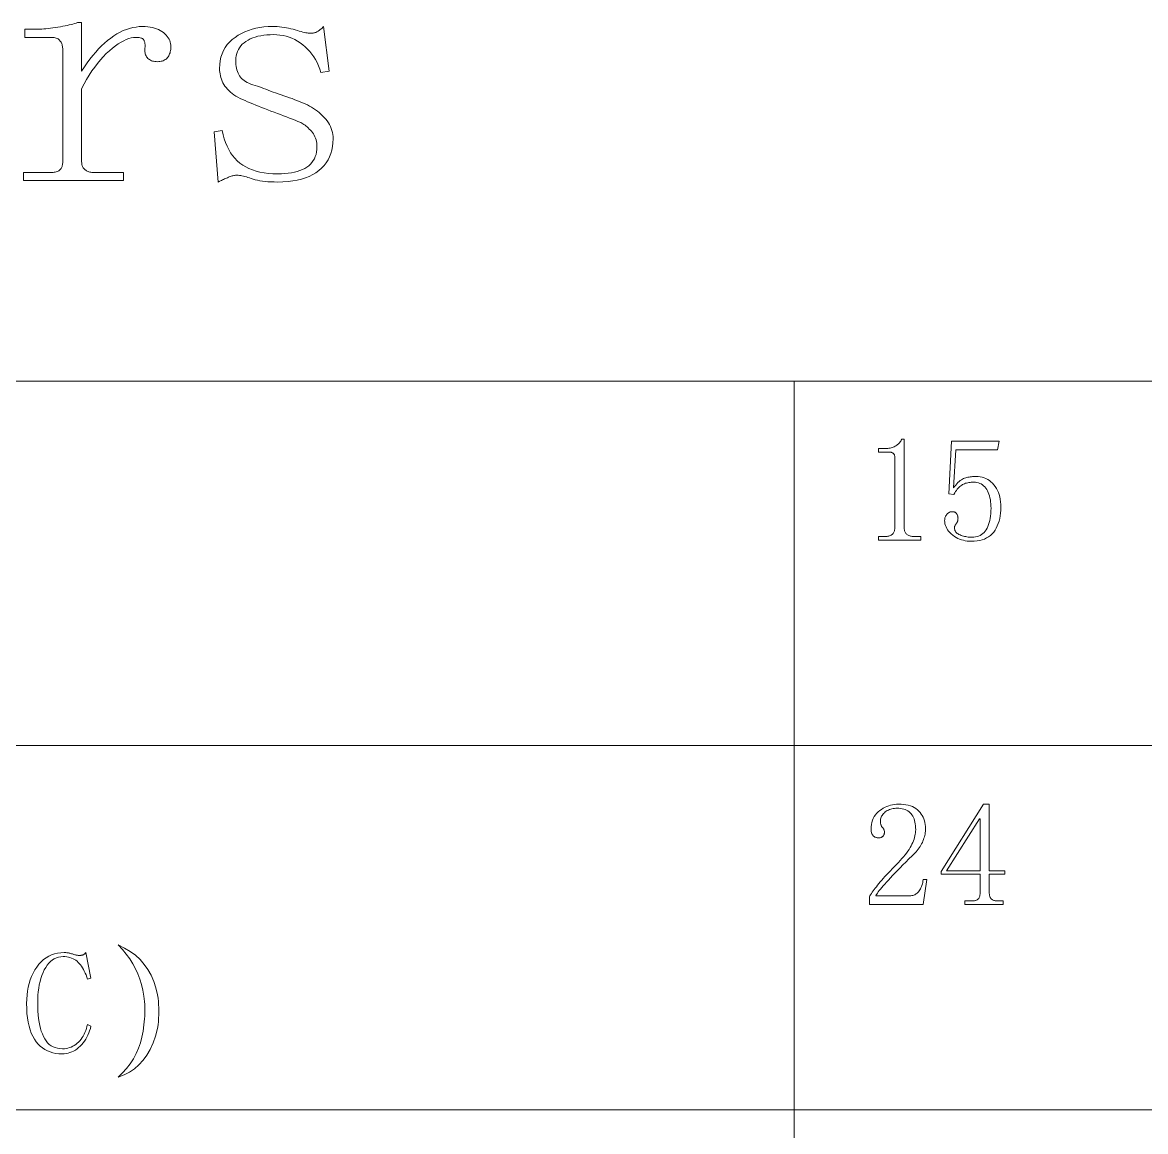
# Model space of a CAD drawing. Extents: x 1 to 297, y 1 to 210.
# Drawn here: x 63.95 to 80.56, y 45.41 to 61.81 of the extents above; entities that cross this region are included whole.
import ezdxf

# ---------------------------------------------------------------- set-up
doc = ezdxf.new("R2010")
doc.units = 0

msp = doc.modelspace()

# ---------------------------------------------------------------- linework, layer by layer
at = {"color": 7, "lineweight": 13}
for p, q in [((1.306, 56.508), (219.321, 56.508)), ((75.368, 56.508), (75.368, 29.565)), ((1.306, 51.119), (219.321, 51.119)), ((1.306, 45.731), (175.108, 45.731))]:
    msp.add_line(p, q, dxfattribs=at)
for points in [[(64.828, 61.094), (64.869, 61.157), (64.909, 61.216), (64.951, 61.273), (64.993, 61.326), (65.036, 61.377), (65.079, 61.424), (65.123, 61.469), (65.167, 61.51), (65.213, 61.549), (65.258, 61.584), (65.304, 61.617), (65.351, 61.645), (65.397, 61.671), (65.444, 61.693), (65.491, 61.712), (65.538, 61.727), (65.585, 61.739), (65.633, 61.747), (65.68, 61.753), (65.728, 61.754), (65.767, 61.753), (65.805, 61.751), (65.84, 61.746), (65.874, 61.74), (65.906, 61.732), (65.936, 61.722), (65.964, 61.71), (65.991, 61.697), (66.015, 61.681), (66.038, 61.664), (66.059, 61.646), (66.078, 61.627), (66.094, 61.608), (66.109, 61.587), (66.121, 61.567), (66.131, 61.545), (66.138, 61.524), (66.144, 61.501), (66.147, 61.478), (66.148, 61.454), (66.148, 61.435), (66.146, 61.416), (66.144, 61.398), (66.14, 61.381), (66.136, 61.364), (66.13, 61.349), (66.124, 61.334), (66.116, 61.32), (66.108, 61.307), (66.098, 61.294), (66.088, 61.283), (66.076, 61.273), (66.064, 61.264), (66.05, 61.256), (66.036, 61.249), (66.02, 61.244), (66.004, 61.24), (65.986, 61.237), (65.968, 61.235), (65.948, 61.234), (65.929, 61.235), (65.91, 61.237), (65.893, 61.24), (65.876, 61.244), (65.861, 61.249), (65.846, 61.256), (65.833, 61.264), (65.82, 61.273), (65.809, 61.283), (65.798, 61.294), (65.789, 61.307), (65.781, 61.32), (65.775, 61.334), (65.769, 61.349), (65.766, 61.364), (65.763, 61.381), (65.763, 61.398), (65.763, 61.416), (65.765, 61.435), (65.768, 61.454), (65.768, 61.466), (65.767, 61.477), (65.766, 61.488), (65.765, 61.499), (65.763, 61.509), (65.761, 61.519), (65.758, 61.528), (65.755, 61.537), (65.752, 61.546), (65.748, 61.554), (65.743, 61.562), (65.737, 61.569), (65.729, 61.575), (65.719, 61.58), (65.708, 61.584), (65.695, 61.588), (65.681, 61.591), (65.665, 61.593), (65.647, 61.594), (65.628, 61.594), (65.596, 61.592), (65.561, 61.586), (65.526, 61.576), (65.489, 61.562), (65.451, 61.544), (65.411, 61.522), (65.37, 61.496), (65.327, 61.466), (65.284, 61.432), (65.238, 61.394), (65.193, 61.353), (65.148, 61.308), (65.105, 61.26), (65.062, 61.209), (65.021, 61.154), (64.98, 61.097), (64.941, 61.036), (64.902, 60.972), (64.865, 60.905), (64.828, 60.834), (64.828, 59.754), (64.829, 59.739), (64.83, 59.724), (64.833, 59.71), (64.836, 59.697), (64.841, 59.684), (64.846, 59.673), (64.853, 59.662), (64.86, 59.652), (64.869, 59.643), (64.878, 59.634), (64.889, 59.627), (64.899, 59.62), (64.911, 59.614), (64.923, 59.609), (64.936, 59.604), (64.949, 59.601), (64.963, 59.598), (64.977, 59.596), (64.993, 59.595), (65.008, 59.594), (65.448, 59.594), (65.448, 59.474), (63.968, 59.474), (63.968, 59.594), (64.368, 59.594), (64.388, 59.595), (64.406, 59.596), (64.423, 59.598), (64.439, 59.601), (64.453, 59.604), (64.467, 59.609), (64.479, 59.614), (64.49, 59.62), (64.5, 59.627), (64.508, 59.634), (64.516, 59.643), (64.523, 59.652), (64.529, 59.662), (64.534, 59.673), (64.538, 59.684), (64.542, 59.697), (64.545, 59.71), (64.547, 59.724), (64.548, 59.739), (64.548, 59.754), (64.548, 61.414), (64.548, 61.43), (64.547, 61.445), (64.545, 61.46), (64.542, 61.473), (64.538, 61.487), (64.534, 61.499), (64.529, 61.512), (64.523, 61.523), (64.516, 61.534), (64.508, 61.544), (64.5, 61.554), (64.49, 61.562), (64.479, 61.57), (64.467, 61.576), (64.453, 61.582), (64.439, 61.586), (64.423, 61.59), (64.406, 61.592), (64.388, 61.594), (64.368, 61.594), (63.988, 61.594), (63.988, 61.714), (64.148, 61.714), (64.177, 61.715), (64.206, 61.715), (64.237, 61.717), (64.268, 61.719), (64.301, 61.722), (64.334, 61.725), (64.369, 61.729), (64.404, 61.733), (64.441, 61.739), (64.478, 61.744), (64.515, 61.75), (64.551, 61.757), (64.584, 61.763), (64.616, 61.77), (64.646, 61.777), (64.674, 61.784), (64.7, 61.791), (64.725, 61.799), (64.747, 61.806), (64.768, 61.814), (64.828, 61.814)], [(66.868, 61.134), (66.871, 61.193), (66.877, 61.249), (66.889, 61.302), (66.905, 61.352), (66.926, 61.399), (66.951, 61.444), (66.981, 61.486), (67.015, 61.525), (67.055, 61.561), (67.098, 61.594), (67.145, 61.625), (67.194, 61.652), (67.244, 61.676), (67.297, 61.697), (67.351, 61.714), (67.407, 61.729), (67.464, 61.74), (67.524, 61.748), (67.585, 61.753), (67.648, 61.754), (67.684, 61.754), (67.719, 61.752), (67.754, 61.75), (67.789, 61.746), (67.823, 61.742), (67.857, 61.736), (67.89, 61.73), (67.923, 61.722), (67.956, 61.714), (67.988, 61.704), (68.019, 61.695), (68.048, 61.686), (68.075, 61.679), (68.1, 61.672), (68.123, 61.667), (68.144, 61.662), (68.163, 61.659), (68.18, 61.656), (68.195, 61.655), (68.208, 61.654), (68.22, 61.654), (68.231, 61.655), (68.242, 61.656), (68.253, 61.657), (68.263, 61.659), (68.273, 61.661), (68.282, 61.664), (68.291, 61.667), (68.3, 61.67), (68.308, 61.674), (68.316, 61.679), (68.325, 61.684), (68.334, 61.69), (68.343, 61.697), (68.353, 61.704), (68.363, 61.713), (68.374, 61.722), (68.385, 61.732), (68.396, 61.743), (68.408, 61.754), (68.488, 61.094), (68.368, 61.074), (68.351, 61.125), (68.332, 61.174), (68.31, 61.22), (68.287, 61.265), (68.261, 61.307), (68.233, 61.347), (68.202, 61.384), (68.17, 61.42), (68.135, 61.453), (68.098, 61.484), (68.06, 61.513), (68.02, 61.538), (67.98, 61.561), (67.938, 61.58), (67.896, 61.597), (67.852, 61.61), (67.808, 61.621), (67.762, 61.628), (67.716, 61.633), (67.668, 61.634), (67.617, 61.633), (67.569, 61.63), (67.522, 61.625), (67.478, 61.618), (67.436, 61.609), (67.396, 61.598), (67.358, 61.585), (67.323, 61.57), (67.289, 61.553), (67.258, 61.534), (67.23, 61.513), (67.204, 61.491), (67.182, 61.467), (67.162, 61.441), (67.146, 61.414), (67.132, 61.385), (67.122, 61.355), (67.114, 61.323), (67.11, 61.289), (67.108, 61.254), (67.109, 61.223), (67.111, 61.193), (67.115, 61.165), (67.119, 61.137), (67.126, 61.112), (67.133, 61.087), (67.143, 61.065), (67.153, 61.043), (67.165, 61.023), (67.178, 61.004), (67.193, 60.987), (67.211, 60.97), (67.23, 60.955), (67.252, 60.94), (67.276, 60.927), (67.302, 60.914), (67.33, 60.903), (67.361, 60.892), (67.393, 60.883), (67.428, 60.874), (67.457, 60.862), (67.487, 60.85), (67.519, 60.837), (67.551, 60.825), (67.586, 60.812), (67.621, 60.799), (67.659, 60.785), (67.697, 60.772), (67.737, 60.758), (67.778, 60.744), (67.82, 60.73), (67.861, 60.716), (67.902, 60.701), (67.941, 60.687), (67.981, 60.672), (68.019, 60.657), (68.058, 60.641), (68.095, 60.626), (68.132, 60.61), (68.168, 60.594), (68.2, 60.578), (68.23, 60.56), (68.26, 60.542), (68.288, 60.522), (68.316, 60.502), (68.342, 60.48), (68.368, 60.458), (68.392, 60.434), (68.416, 60.41), (68.438, 60.384), (68.459, 60.358), (68.478, 60.331), (68.494, 60.304), (68.509, 60.275), (68.521, 60.247), (68.531, 60.217), (68.538, 60.188), (68.544, 60.157), (68.547, 60.126), (68.548, 60.094), (68.546, 60.036), (68.54, 59.979), (68.529, 59.926), (68.515, 59.875), (68.496, 59.827), (68.473, 59.781), (68.445, 59.738), (68.414, 59.697), (68.378, 59.66), (68.338, 59.624), (68.294, 59.592), (68.247, 59.563), (68.195, 59.538), (68.14, 59.515), (68.081, 59.497), (68.018, 59.481), (67.951, 59.47), (67.881, 59.461), (67.806, 59.456), (67.728, 59.454), (67.678, 59.455), (67.629, 59.456), (67.584, 59.459), (67.541, 59.462), (67.501, 59.467), (67.463, 59.472), (67.428, 59.479), (67.395, 59.486), (67.366, 59.495), (67.338, 59.504), (67.313, 59.514), (67.288, 59.522), (67.265, 59.53), (67.242, 59.536), (67.221, 59.542), (67.2, 59.546), (67.181, 59.55), (67.162, 59.552), (67.145, 59.554), (67.128, 59.554), (67.116, 59.554), (67.104, 59.553), (67.091, 59.552), (67.079, 59.549), (67.066, 59.547), (67.053, 59.543), (67.039, 59.54), (67.026, 59.535), (67.012, 59.53), (66.998, 59.524), (66.984, 59.518), (66.97, 59.512), (66.955, 59.505), (66.941, 59.499), (66.926, 59.492), (66.911, 59.485), (66.895, 59.477), (66.88, 59.47), (66.864, 59.462), (66.848, 59.454), (66.788, 60.194), (66.908, 60.214), (66.922, 60.152), (66.938, 60.093), (66.957, 60.037), (66.979, 59.984), (67.003, 59.934), (67.031, 59.888), (67.061, 59.845), (67.094, 59.805), (67.13, 59.768), (67.168, 59.734), (67.21, 59.704), (67.255, 59.677), (67.303, 59.653), (67.354, 59.632), (67.408, 59.614), (67.466, 59.6), (67.527, 59.589), (67.591, 59.581), (67.658, 59.576), (67.728, 59.574), (67.783, 59.575), (67.835, 59.578), (67.885, 59.583), (67.931, 59.59), (67.976, 59.599), (68.017, 59.61), (68.057, 59.623), (68.093, 59.638), (68.127, 59.655), (68.158, 59.674), (68.187, 59.695), (68.212, 59.718), (68.235, 59.743), (68.254, 59.77), (68.271, 59.799), (68.284, 59.83), (68.295, 59.863), (68.302, 59.898), (68.307, 59.935), (68.308, 59.974), (68.307, 60.002), (68.305, 60.028), (68.301, 60.054), (68.295, 60.078), (68.288, 60.102), (68.279, 60.124), (68.269, 60.146), (68.257, 60.166), (68.243, 60.186), (68.228, 60.204), (68.212, 60.222), (68.196, 60.238), (68.18, 60.254), (68.164, 60.268), (68.148, 60.282), (68.132, 60.294), (68.116, 60.306), (68.1, 60.316), (68.084, 60.326), (68.068, 60.334), (68.028, 60.35), (67.987, 60.367), (67.945, 60.383), (67.902, 60.4), (67.858, 60.417), (67.814, 60.434), (67.769, 60.451), (67.723, 60.469), (67.676, 60.486), (67.628, 60.504), (67.581, 60.522), (67.535, 60.54), (67.49, 60.557), (67.446, 60.575), (67.403, 60.592), (67.362, 60.609), (67.322, 60.625), (67.283, 60.642), (67.245, 60.658), (67.208, 60.674), (67.173, 60.691), (67.14, 60.708), (67.109, 60.726), (67.08, 60.745), (67.053, 60.764), (67.028, 60.785), (67.005, 60.806), (66.984, 60.828), (66.965, 60.851), (66.948, 60.874), (66.933, 60.898), (66.919, 60.923), (66.907, 60.948), (66.897, 60.973), (66.888, 60.999), (66.881, 61.025), (66.875, 61.052), (66.871, 61.079), (66.869, 61.106)], [(76.993, 55.648), (76.993, 54.345), (76.994, 54.331), (76.995, 54.319), (76.997, 54.307), (77, 54.295), (77.004, 54.285), (77.009, 54.275), (77.014, 54.266), (77.021, 54.257), (77.028, 54.249), (77.036, 54.242), (77.045, 54.235), (77.055, 54.23), (77.065, 54.225), (77.076, 54.22), (77.088, 54.216), (77.1, 54.213), (77.113, 54.211), (77.127, 54.209), (77.141, 54.208), (77.156, 54.208), (77.242, 54.208), (77.242, 54.156), (76.616, 54.156), (76.616, 54.208), (76.693, 54.208), (76.71, 54.208), (76.726, 54.209), (76.741, 54.211), (76.754, 54.213), (76.767, 54.216), (76.779, 54.22), (76.79, 54.225), (76.8, 54.23), (76.809, 54.235), (76.818, 54.242), (76.825, 54.249), (76.832, 54.257), (76.837, 54.266), (76.842, 54.275), (76.847, 54.285), (76.85, 54.295), (76.853, 54.307), (76.855, 54.319), (76.856, 54.331), (76.856, 54.345), (76.856, 55.382), (76.856, 55.389), (76.855, 55.395), (76.854, 55.401), (76.853, 55.407), (76.851, 55.413), (76.849, 55.419), (76.846, 55.424), (76.843, 55.429), (76.839, 55.433), (76.835, 55.438), (76.83, 55.442), (76.825, 55.445), (76.82, 55.449), (76.814, 55.451), (76.808, 55.454), (76.801, 55.456), (76.794, 55.457), (76.787, 55.458), (76.779, 55.459), (76.771, 55.459), (76.616, 55.459), (76.616, 55.511), (76.693, 55.511), (76.714, 55.511), (76.733, 55.512), (76.752, 55.514), (76.769, 55.516), (76.787, 55.519), (76.803, 55.523), (76.818, 55.527), (76.833, 55.533), (76.847, 55.538), (76.861, 55.545), (76.873, 55.552), (76.885, 55.56), (76.896, 55.569), (76.907, 55.578), (76.917, 55.588), (76.927, 55.598), (76.936, 55.61), (76.944, 55.622), (76.952, 55.634), (76.959, 55.648)], [(78.056, 55.099), (78.088, 55.098), (78.119, 55.094), (78.149, 55.088), (78.177, 55.079), (78.204, 55.068), (78.23, 55.054), (78.255, 55.038), (78.278, 55.02), (78.301, 54.998), (78.322, 54.975), (78.341, 54.949), (78.359, 54.922), (78.374, 54.893), (78.388, 54.862), (78.399, 54.83), (78.408, 54.796), (78.416, 54.761), (78.421, 54.724), (78.424, 54.685), (78.425, 54.645), (78.424, 54.6), (78.421, 54.556), (78.415, 54.514), (78.408, 54.475), (78.398, 54.437), (78.386, 54.401), (78.372, 54.367), (78.356, 54.335), (78.338, 54.305), (78.318, 54.276), (78.295, 54.25), (78.27, 54.227), (78.243, 54.206), (78.213, 54.189), (78.182, 54.173), (78.147, 54.161), (78.111, 54.151), (78.072, 54.145), (78.031, 54.141), (77.988, 54.139), (77.957, 54.14), (77.927, 54.143), (77.898, 54.147), (77.87, 54.154), (77.842, 54.162), (77.815, 54.172), (77.788, 54.183), (77.763, 54.197), (77.738, 54.212), (77.713, 54.229), (77.691, 54.248), (77.67, 54.267), (77.652, 54.287), (77.637, 54.307), (77.623, 54.329), (77.613, 54.351), (77.604, 54.374), (77.598, 54.398), (77.595, 54.422), (77.593, 54.448), (77.594, 54.458), (77.595, 54.468), (77.596, 54.477), (77.598, 54.487), (77.601, 54.496), (77.604, 54.505), (77.608, 54.513), (77.613, 54.522), (77.618, 54.53), (77.623, 54.538), (77.63, 54.545), (77.636, 54.552), (77.643, 54.557), (77.651, 54.562), (77.659, 54.567), (77.667, 54.57), (77.676, 54.573), (77.685, 54.575), (77.695, 54.576), (77.705, 54.576), (77.715, 54.576), (77.724, 54.575), (77.733, 54.573), (77.74, 54.571), (77.748, 54.568), (77.754, 54.564), (77.76, 54.559), (77.765, 54.554), (77.77, 54.549), (77.773, 54.542), (77.777, 54.535), (77.78, 54.529), (77.782, 54.522), (77.784, 54.516), (77.786, 54.51), (77.788, 54.504), (77.789, 54.498), (77.79, 54.493), (77.79, 54.487), (77.791, 54.482), (77.79, 54.472), (77.789, 54.462), (77.788, 54.453), (77.786, 54.444), (77.784, 54.436), (77.781, 54.428), (77.778, 54.421), (77.774, 54.413), (77.77, 54.407), (77.765, 54.401), (77.76, 54.395), (77.756, 54.388), (77.752, 54.382), (77.748, 54.376), (77.746, 54.37), (77.743, 54.363), (77.741, 54.356), (77.74, 54.35), (77.739, 54.343), (77.739, 54.336), (77.74, 54.323), (77.742, 54.31), (77.746, 54.298), (77.752, 54.287), (77.759, 54.276), (77.768, 54.266), (77.779, 54.257), (77.791, 54.249), (77.805, 54.241), (77.821, 54.233), (77.837, 54.227), (77.854, 54.221), (77.871, 54.216), (77.888, 54.211), (77.905, 54.208), (77.923, 54.205), (77.941, 54.202), (77.959, 54.201), (77.978, 54.199), (77.996, 54.199), (78.023, 54.2), (78.049, 54.204), (78.073, 54.209), (78.096, 54.217), (78.117, 54.227), (78.138, 54.239), (78.157, 54.254), (78.175, 54.27), (78.191, 54.289), (78.206, 54.311), (78.22, 54.334), (78.232, 54.359), (78.243, 54.386), (78.253, 54.415), (78.261, 54.446), (78.267, 54.478), (78.273, 54.513), (78.276, 54.549), (78.278, 54.588), (78.279, 54.628), (78.278, 54.661), (78.277, 54.694), (78.273, 54.725), (78.269, 54.755), (78.263, 54.783), (78.256, 54.81), (78.248, 54.836), (78.238, 54.861), (78.227, 54.884), (78.215, 54.906), (78.201, 54.927), (78.187, 54.945), (78.17, 54.961), (78.153, 54.975), (78.134, 54.987), (78.115, 54.996), (78.093, 55.004), (78.071, 55.009), (78.047, 55.012), (78.022, 55.013), (78.003, 55.013), (77.985, 55.012), (77.968, 55.01), (77.951, 55.008), (77.934, 55.005), (77.918, 55.001), (77.903, 54.997), (77.888, 54.991), (77.873, 54.986), (77.859, 54.979), (77.845, 54.972), (77.832, 54.962), (77.819, 54.952), (77.806, 54.939), (77.793, 54.926), (77.78, 54.91), (77.767, 54.893), (77.755, 54.875), (77.743, 54.855), (77.731, 54.833), (77.653, 54.842), (77.696, 55.622), (78.399, 55.622), (78.373, 55.493), (77.756, 55.493), (77.722, 54.928), (77.739, 54.951), (77.756, 54.972), (77.773, 54.991), (77.79, 55.009), (77.807, 55.024), (77.823, 55.038), (77.84, 55.05), (77.856, 55.059), (77.873, 55.067), (77.889, 55.073), (77.905, 55.078), (77.922, 55.083), (77.938, 55.087), (77.955, 55.09), (77.972, 55.093), (77.988, 55.095), (78.005, 55.097), (78.022, 55.098), (78.039, 55.099)], [(77.165, 49.873), (77.164, 49.904), (77.162, 49.932), (77.159, 49.959), (77.154, 49.985), (77.148, 50.009), (77.14, 50.032), (77.131, 50.054), (77.121, 50.074), (77.109, 50.092), (77.096, 50.109), (77.082, 50.125), (77.066, 50.138), (77.049, 50.151), (77.03, 50.161), (77.011, 50.17), (76.989, 50.178), (76.967, 50.183), (76.943, 50.187), (76.917, 50.19), (76.891, 50.191), (76.87, 50.19), (76.851, 50.188), (76.832, 50.186), (76.813, 50.182), (76.795, 50.177), (76.778, 50.171), (76.761, 50.163), (76.745, 50.155), (76.73, 50.145), (76.715, 50.135), (76.701, 50.123), (76.689, 50.111), (76.678, 50.099), (76.668, 50.085), (76.66, 50.072), (76.654, 50.057), (76.649, 50.042), (76.645, 50.027), (76.643, 50.01), (76.642, 49.993), (76.642, 49.983), (76.643, 49.974), (76.645, 49.964), (76.647, 49.955), (76.649, 49.946), (76.653, 49.938), (76.657, 49.93), (76.661, 49.922), (76.666, 49.915), (76.672, 49.908), (76.678, 49.901), (76.683, 49.894), (76.687, 49.887), (76.691, 49.88), (76.694, 49.873), (76.697, 49.867), (76.699, 49.86), (76.701, 49.853), (76.702, 49.846), (76.702, 49.839), (76.702, 49.831), (76.701, 49.823), (76.7, 49.815), (76.699, 49.808), (76.697, 49.802), (76.694, 49.795), (76.691, 49.79), (76.688, 49.784), (76.685, 49.779), (76.681, 49.775), (76.676, 49.771), (76.671, 49.767), (76.666, 49.764), (76.66, 49.761), (76.654, 49.759), (76.647, 49.757), (76.64, 49.755), (76.633, 49.754), (76.625, 49.754), (76.616, 49.753), (76.606, 49.754), (76.597, 49.755), (76.587, 49.756), (76.579, 49.758), (76.57, 49.761), (76.562, 49.764), (76.555, 49.768), (76.548, 49.773), (76.541, 49.778), (76.535, 49.783), (76.529, 49.79), (76.524, 49.797), (76.52, 49.805), (76.516, 49.814), (76.512, 49.823), (76.51, 49.833), (76.508, 49.844), (76.506, 49.856), (76.505, 49.869), (76.505, 49.882), (76.506, 49.917), (76.51, 49.951), (76.516, 49.982), (76.525, 50.012), (76.537, 50.041), (76.551, 50.067), (76.568, 50.092), (76.587, 50.115), (76.609, 50.137), (76.633, 50.156), (76.659, 50.174), (76.685, 50.19), (76.712, 50.204), (76.739, 50.217), (76.766, 50.227), (76.794, 50.235), (76.822, 50.242), (76.85, 50.247), (76.879, 50.25), (76.908, 50.251), (76.948, 50.25), (76.986, 50.246), (77.021, 50.241), (77.055, 50.234), (77.087, 50.225), (77.116, 50.214), (77.143, 50.2), (77.168, 50.185), (77.191, 50.167), (77.212, 50.148), (77.231, 50.127), (77.247, 50.105), (77.262, 50.081), (77.275, 50.057), (77.286, 50.032), (77.295, 50.006), (77.302, 49.979), (77.307, 49.95), (77.31, 49.921), (77.311, 49.891), (77.31, 49.87), (77.309, 49.849), (77.306, 49.829), (77.303, 49.808), (77.299, 49.788), (77.294, 49.767), (77.287, 49.747), (77.28, 49.726), (77.272, 49.705), (77.263, 49.685), (77.253, 49.664), (77.242, 49.644), (77.23, 49.624), (77.217, 49.604), (77.202, 49.584), (77.187, 49.565), (77.17, 49.545), (77.152, 49.526), (77.133, 49.507), (77.113, 49.488), (77.065, 49.441), (77.019, 49.395), (76.975, 49.352), (76.933, 49.31), (76.894, 49.27), (76.857, 49.232), (76.822, 49.196), (76.79, 49.161), (76.76, 49.129), (76.732, 49.098), (76.706, 49.069), (76.683, 49.042), (76.662, 49.017), (76.643, 48.993), (76.626, 48.972), (76.611, 48.953), (76.598, 48.936), (76.588, 48.921), (76.58, 48.908), (76.573, 48.896), (77.079, 48.896), (77.094, 48.897), (77.109, 48.899), (77.123, 48.902), (77.137, 48.906), (77.15, 48.911), (77.162, 48.918), (77.174, 48.926), (77.186, 48.935), (77.197, 48.945), (77.208, 48.956), (77.218, 48.969), (77.227, 48.983), (77.235, 48.998), (77.243, 49.014), (77.251, 49.031), (77.257, 49.05), (77.263, 49.07), (77.268, 49.091), (77.272, 49.113), (77.276, 49.136), (77.328, 49.136), (77.276, 48.768), (76.479, 48.768), (76.479, 48.879), (76.488, 48.895), (76.498, 48.912), (76.51, 48.929), (76.522, 48.948), (76.536, 48.967), (76.551, 48.987), (76.566, 49.008), (76.583, 49.03), (76.601, 49.053), (76.621, 49.076), (76.641, 49.101), (76.663, 49.126), (76.685, 49.152), (76.71, 49.179), (76.735, 49.207), (76.762, 49.236), (76.79, 49.265), (76.819, 49.296), (76.85, 49.327), (76.882, 49.359), (76.91, 49.388), (76.937, 49.417), (76.962, 49.445), (76.986, 49.473), (77.008, 49.501), (77.029, 49.528), (77.048, 49.555), (77.066, 49.581), (77.082, 49.608), (77.096, 49.633), (77.109, 49.659), (77.121, 49.684), (77.131, 49.709), (77.14, 49.734), (77.148, 49.758), (77.154, 49.782), (77.159, 49.805), (77.162, 49.828), (77.164, 49.851)], [(78.253, 48.931), (78.254, 48.919), (78.255, 48.908), (78.256, 48.898), (78.259, 48.888), (78.262, 48.879), (78.266, 48.871), (78.27, 48.863), (78.275, 48.857), (78.281, 48.85), (78.288, 48.845), (78.295, 48.84), (78.302, 48.836), (78.311, 48.832), (78.319, 48.828), (78.328, 48.826), (78.338, 48.823), (78.348, 48.821), (78.359, 48.82), (78.37, 48.819), (78.382, 48.819), (78.459, 48.819), (78.459, 48.768), (77.893, 48.768), (77.893, 48.819), (77.988, 48.819), (78.001, 48.819), (78.014, 48.82), (78.025, 48.821), (78.036, 48.823), (78.047, 48.826), (78.056, 48.828), (78.065, 48.832), (78.073, 48.836), (78.08, 48.84), (78.086, 48.845), (78.092, 48.85), (78.097, 48.857), (78.102, 48.863), (78.105, 48.871), (78.109, 48.879), (78.111, 48.888), (78.114, 48.898), (78.115, 48.908), (78.116, 48.919), (78.116, 48.931), (78.116, 49.213), (77.542, 49.213), (77.542, 49.256), (78.168, 50.251), (78.253, 50.251), (78.253, 49.265), (78.485, 49.265), (78.485, 49.213), (78.253, 49.213)], [(78.108, 50.036), (77.619, 49.265), (78.116, 49.265), (78.116, 50.036)], [(64.538, 46.556), (64.491, 46.558), (64.446, 46.563), (64.402, 46.572), (64.361, 46.585), (64.322, 46.601), (64.285, 46.621), (64.25, 46.644), (64.217, 46.671), (64.185, 46.702), (64.156, 46.736), (64.129, 46.774), (64.105, 46.817), (64.084, 46.863), (64.066, 46.913), (64.05, 46.968), (64.037, 47.026), (64.027, 47.089), (64.02, 47.156), (64.016, 47.227), (64.015, 47.302), (64.016, 47.366), (64.021, 47.428), (64.028, 47.487), (64.039, 47.545), (64.052, 47.6), (64.069, 47.653), (64.088, 47.703), (64.111, 47.752), (64.136, 47.798), (64.165, 47.842), (64.196, 47.883), (64.229, 47.919), (64.264, 47.951), (64.302, 47.979), (64.342, 48.003), (64.383, 48.022), (64.427, 48.037), (64.473, 48.048), (64.522, 48.054), (64.572, 48.056), (64.584, 48.056), (64.596, 48.055), (64.608, 48.054), (64.62, 48.053), (64.632, 48.051), (64.644, 48.049), (64.656, 48.046), (64.668, 48.043), (64.68, 48.039), (64.692, 48.035), (64.704, 48.031), (64.715, 48.027), (64.726, 48.024), (64.737, 48.021), (64.748, 48.019), (64.758, 48.017), (64.767, 48.015), (64.777, 48.014), (64.786, 48.014), (64.795, 48.013), (64.801, 48.014), (64.808, 48.014), (64.814, 48.014), (64.82, 48.015), (64.826, 48.016), (64.831, 48.017), (64.836, 48.018), (64.841, 48.019), (64.846, 48.02), (64.85, 48.022), (64.855, 48.024), (64.859, 48.026), (64.863, 48.029), (64.867, 48.032), (64.871, 48.035), (64.875, 48.038), (64.878, 48.042), (64.882, 48.047), (64.886, 48.051), (64.889, 48.056), (64.966, 47.679), (64.915, 47.662), (64.904, 47.694), (64.893, 47.724), (64.881, 47.753), (64.868, 47.78), (64.855, 47.806), (64.841, 47.83), (64.826, 47.852), (64.811, 47.873), (64.794, 47.893), (64.778, 47.911), (64.76, 47.927), (64.741, 47.941), (64.722, 47.954), (64.701, 47.965), (64.679, 47.975), (64.656, 47.983), (64.632, 47.989), (64.608, 47.993), (64.582, 47.995), (64.555, 47.996), (64.52, 47.994), (64.486, 47.988), (64.454, 47.979), (64.424, 47.965), (64.395, 47.947), (64.368, 47.925), (64.343, 47.9), (64.319, 47.87), (64.297, 47.837), (64.276, 47.799), (64.257, 47.759), (64.241, 47.717), (64.226, 47.672), (64.213, 47.626), (64.202, 47.578), (64.193, 47.529), (64.186, 47.477), (64.182, 47.423), (64.179, 47.368), (64.178, 47.311), (64.178, 47.249), (64.181, 47.189), (64.185, 47.133), (64.191, 47.079), (64.199, 47.028), (64.208, 46.979), (64.22, 46.934), (64.232, 46.891), (64.247, 46.851), (64.263, 46.813), (64.282, 46.779), (64.302, 46.749), (64.325, 46.722), (64.35, 46.698), (64.377, 46.678), (64.406, 46.662), (64.438, 46.65), (64.472, 46.641), (64.508, 46.635), (64.546, 46.633), (64.573, 46.634), (64.599, 46.637), (64.625, 46.642), (64.65, 46.649), (64.674, 46.658), (64.697, 46.669), (64.719, 46.682), (64.741, 46.697), (64.762, 46.713), (64.782, 46.732), (64.801, 46.752), (64.819, 46.774), (64.835, 46.797), (64.85, 46.821), (64.864, 46.847), (64.877, 46.873), (64.888, 46.902), (64.898, 46.931), (64.907, 46.961), (64.915, 46.993), (64.966, 46.968), (64.957, 46.932), (64.946, 46.898), (64.934, 46.866), (64.92, 46.834), (64.905, 46.804), (64.888, 46.775), (64.87, 46.747), (64.851, 46.721), (64.83, 46.696), (64.808, 46.672), (64.784, 46.65), (64.76, 46.63), (64.735, 46.613), (64.709, 46.598), (64.682, 46.585), (64.655, 46.575), (64.627, 46.567), (64.598, 46.561), (64.568, 46.557)], [(65.369, 48.168), (65.461, 48.123), (65.546, 48.072), (65.623, 48.015), (65.693, 47.951), (65.755, 47.881), (65.809, 47.804), (65.856, 47.72), (65.896, 47.63), (65.928, 47.534), (65.952, 47.431), (65.958, 47.382), (65.963, 47.334), (65.966, 47.285), (65.968, 47.236), (65.969, 47.186), (65.968, 47.136), (65.966, 47.086), (65.963, 47.036), (65.958, 46.985), (65.952, 46.933), (65.921, 46.821), (65.885, 46.718), (65.842, 46.624), (65.793, 46.538), (65.738, 46.462), (65.676, 46.394), (65.609, 46.336), (65.535, 46.286), (65.455, 46.245), (65.369, 46.213), (65.434, 46.277), (65.494, 46.343), (65.547, 46.412), (65.594, 46.485), (65.635, 46.561), (65.669, 46.639), (65.698, 46.721), (65.72, 46.806), (65.736, 46.894), (65.746, 46.985), (65.752, 47.029), (65.757, 47.073), (65.761, 47.117), (65.763, 47.16), (65.763, 47.203), (65.763, 47.246), (65.761, 47.288), (65.757, 47.33), (65.752, 47.372), (65.746, 47.413), (65.733, 47.498), (65.715, 47.581), (65.691, 47.661), (65.661, 47.74), (65.626, 47.816), (65.586, 47.891), (65.54, 47.963), (65.488, 48.033), (65.431, 48.102)]]:
    msp.add_lwpolyline(points, close=True, dxfattribs=at)

doc.saveas('drawing.dxf')
